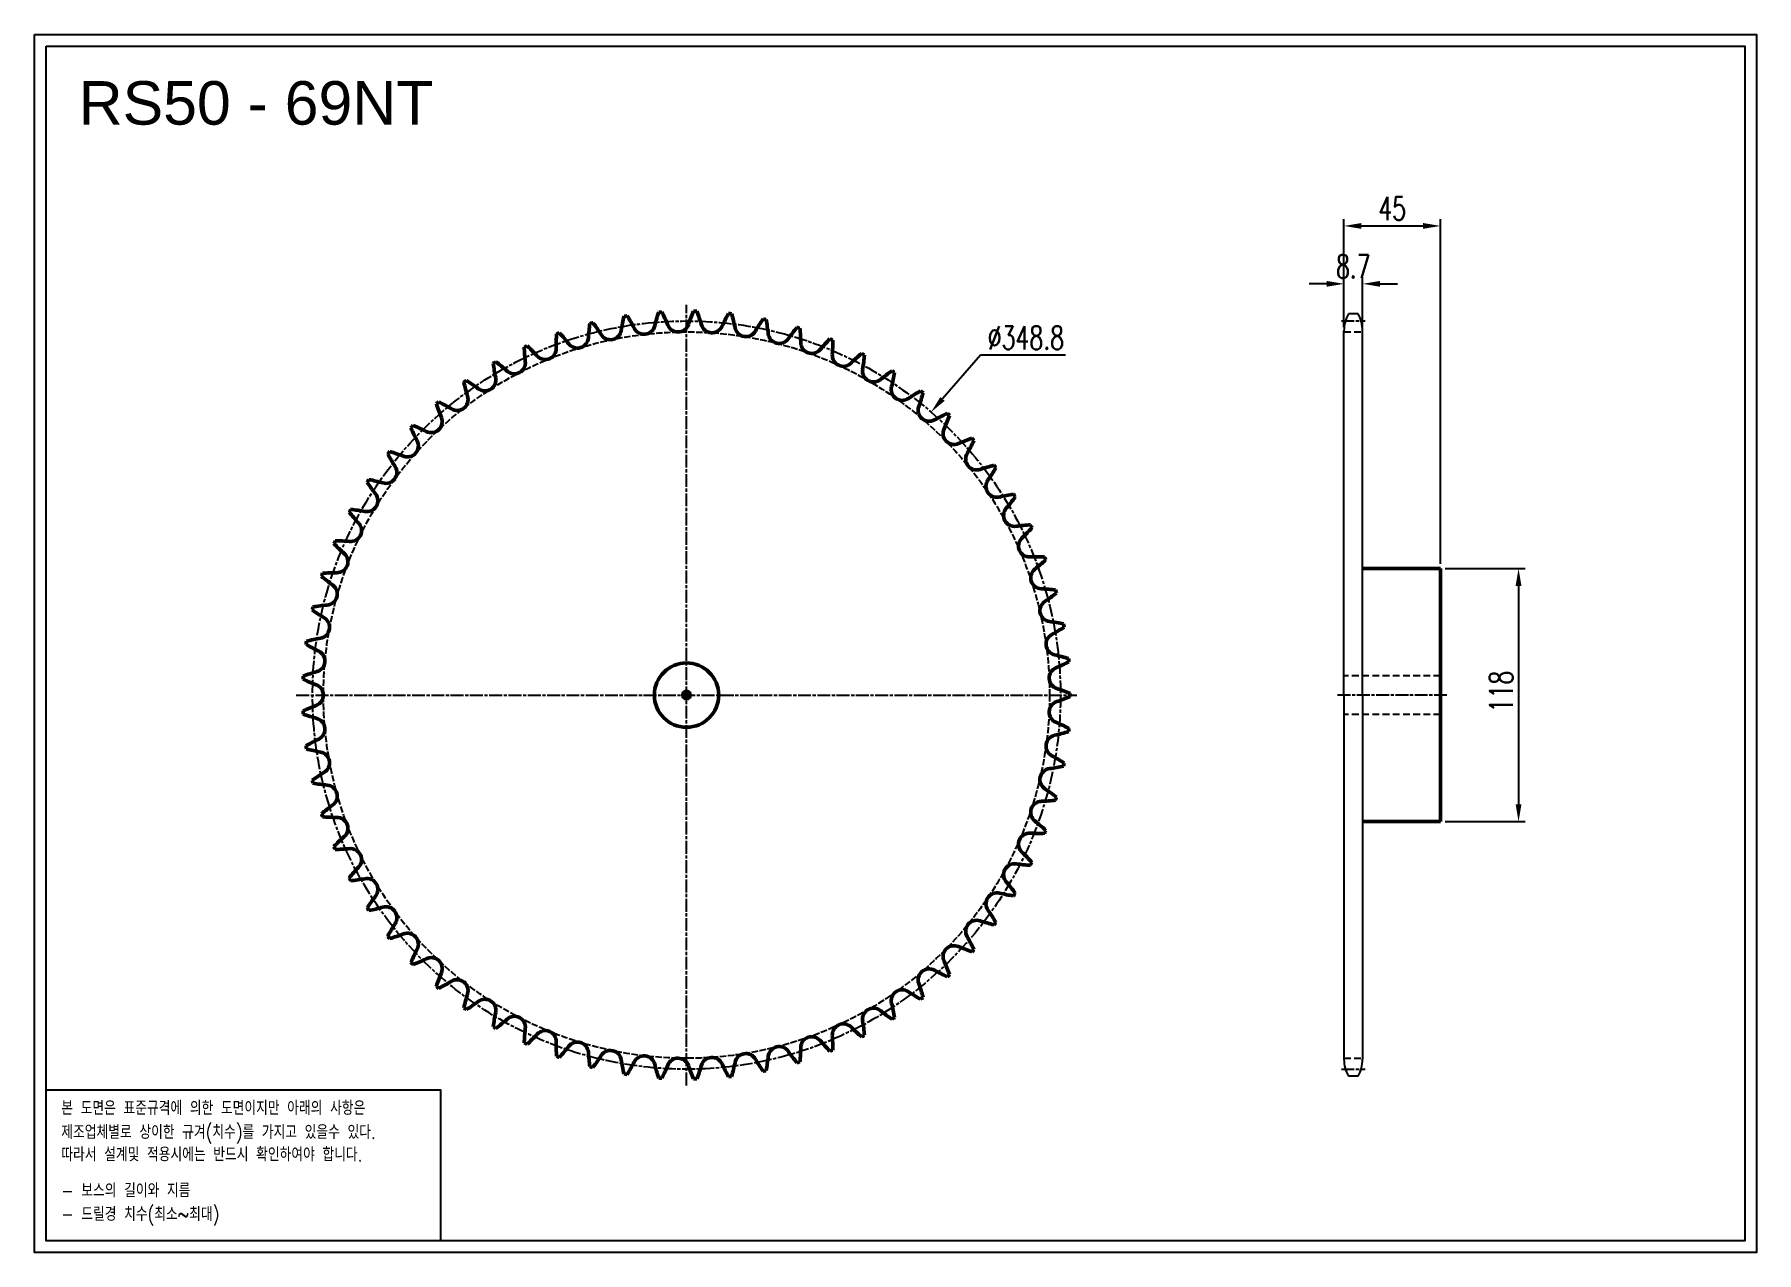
# Model space of a CAD drawing. Header units: millimetres. Extents: x 10007 to 10810, y 3050 to 3618.
import ezdxf

# ---------------------------------------------------------------- set-up
doc = ezdxf.new("R2010")
doc.units = ezdxf.units.MM
for name, pattern in [('AM_ISO02W050', [7.5, 6, -1.5]), ('AM_ISO02W050x2', [3.75, 3, -0.75]), ('AM_ISO08W050', [18, 12, -1.5, 3, -1.5]), ('AM_ISO08W050x2', [9, 6, -0.75, 1.5, -0.75]), ('HIDDEN', [9.525, 6.35, -3.175])]:
    doc.linetypes.add(name, pattern=pattern)
doc.layers.add('13', color=7, linetype='Continuous', lineweight=50, plot=False)
for name, color, linetype, lineweight in [('20', 7, 'Continuous', 50), ('21', 6, 'AM_ISO02W050', 25), ('22', 30, 'AM_ISO08W050', 25), ('23', 40, 'AM_ISO08W050', 25), ('VIS', 7, 'Continuous', 50)]:
    doc.layers.add(name, color=color, linetype=linetype, lineweight=lineweight)
doc.layers.add('HL', color=2, linetype='HIDDEN')
doc.layers.add('S-DIM', color=7, linetype='Continuous')
doc.styles.add('HAN', font='ROMANS.shx', dxfattribs={"width": 0.7, "bigfont": 'whgtxt.shx'})
doc.styles.add('HSG', font='SIMPLEX.shx', dxfattribs={"width": 0.7, "bigfont": 'HSG.shx'})
doc.styles.get("Standard").update_dxf_attribs({"font": 'arial.ttf'})
doc.dimstyles.new('APP23', dxfattribs={"dimscale": 4.5, "dimtxt": 2.4, "dimasz": 1.8, "dimexe": 0.7, "dimexo": 0.5, "dimgap": 0.6, "dimtad": 1, "dimtoh": 1, "dimdec": 1, "dimrnd": 0.01, "dimzin": 9, "dimdsep": 46, "dimtxsty": 'HSG', "dimcen": 0, "dimclrd": 1, "dimclre": 1, "dimclrt": 256, "dimazin": 2, "dimtp": 1, "dimtm": 1, "dimtfac": 0.5, "dimtdec": 1, "dimtix": 1, "dimtofl": 0, "dimtmove": 0, "dimatfit": 3, "dimfxl": 0, "dimtvp": 1, "dimtolj": 2, "dimlwd": -1, "dimlwe": -1, "dimarcsym": 0})

# ---------------------------------------------------------------- blocks, each defined once
blk = doc.blocks.new('*D1')
at = {"layer": 'Defpoints', "color": 0, "transparency": 16777216}
for p in [(10425.56, 3442.14), (10197.42, 3178.31)]:
    blk.add_point(p, dxfattribs=at)
at = {"layer": 'S-DIM', "color": 1, "transparency": 16777216}
for p, q in [((10448.52, 3468.68), (10430.86, 3448.26)), ((10488.3, 3468.68), (10448.52, 3468.68))]:
    blk.add_line(p, q, dxfattribs=at)
blk.add_solid([(10429.84, 3449.15), (10431.88, 3447.38), (10425.56, 3442.14)], dxfattribs=at)
at = {"layer": 'S-DIM', "transparency": 16777216, "insert": (10469.76, 3476.78), "char_height": 10.8, "attachment_point": 5, "style": 'HSG'}
blk.add_mtext('\\A2;∅348.8', dxfattribs=at)
blk = doc.blocks.new('*D2')
at = {"layer": 'Defpoints', "color": 0, "transparency": 16777216}
for p in [(10626.79, 3501.93), (10618.09, 3479.53), (10626.79, 3479.53)]:
    blk.add_point(p, dxfattribs=at)
at = {"layer": 'S-DIM', "color": 1, "transparency": 16777216}
for p, q in [((10609.99, 3501.93), (10601.89, 3501.93)), ((10618.09, 3481.78), (10618.09, 3505.08)), ((10626.79, 3481.78), (10626.79, 3505.08)), ((10634.89, 3501.93), (10642.99, 3501.93))]:
    blk.add_line(p, q, dxfattribs=at)
for points in [[(10609.99, 3503.28), (10609.99, 3500.58), (10618.09, 3501.93)], [(10634.89, 3503.28), (10634.89, 3500.58), (10626.79, 3501.93)]]:
    blk.add_solid(points, dxfattribs=at)
at = {"layer": 'S-DIM', "transparency": 16777216, "insert": (10622.44, 3510.03), "char_height": 10.8, "attachment_point": 5, "style": 'HSG'}
blk.add_mtext('\\A2;8.7', dxfattribs=at)
blk = doc.blocks.new('*D3')
at = {"layer": 'Defpoints', "color": 0, "transparency": 16777216}
for p in [(10663.09, 3528.93), (10618.09, 3479.53), (10663.09, 3369.22)]:
    blk.add_point(p, dxfattribs=at)
at = {"layer": 'S-DIM', "color": 1, "transparency": 16777216}
for p, q in [((10618.09, 3481.78), (10618.09, 3532.08)), ((10626.19, 3528.93), (10654.99, 3528.93)), ((10663.09, 3371.47), (10663.09, 3532.08))]:
    blk.add_line(p, q, dxfattribs=at)
for points in [[(10626.19, 3530.28), (10626.19, 3527.58), (10618.09, 3528.93)], [(10654.99, 3530.28), (10654.99, 3527.58), (10663.09, 3528.93)]]:
    blk.add_solid(points, dxfattribs=at)
at = {"layer": 'S-DIM', "transparency": 16777216, "insert": (10640.59, 3537.03), "char_height": 10.8, "attachment_point": 5, "style": 'HSG'}
blk.add_mtext('\\A2;45', dxfattribs=at)
blk = doc.blocks.new('*D4')
at = {"layer": 'Defpoints', "color": 0, "transparency": 16777216}
for p in [(10663.09, 3369.22), (10663.09, 3251.22), (10699.5, 3251.22)]:
    blk.add_point(p, dxfattribs=at)
at = {"layer": 'S-DIM', "color": 1, "transparency": 16777216}
for p, q in [((10665.34, 3369.22), (10702.65, 3369.22)), ((10699.5, 3361.12), (10699.5, 3259.32)), ((10665.34, 3251.22), (10702.65, 3251.22))]:
    blk.add_line(p, q, dxfattribs=at)
for points in [[(10698.15, 3361.12), (10700.85, 3361.12), (10699.5, 3369.22)], [(10698.15, 3259.32), (10700.85, 3259.32), (10699.5, 3251.22)]]:
    blk.add_solid(points, dxfattribs=at)
at = {"layer": 'S-DIM', "transparency": 16777216, "insert": (10691.4, 3311.9), "char_height": 10.8, "attachment_point": 5, "rotation": 90, "style": 'HSG'}
blk.add_mtext('\\A2;118', dxfattribs=at)

msp = doc.modelspace()

# ---------------------------------------------------------------- linework, layer by layer
for p, q in [((10624.67, 3487.93), (10620.22, 3487.93)), ((10618.09, 3310.22), (10618.09, 3479.99)), ((10626.79, 3310.22), (10626.79, 3479.99)), ((10618.09, 3310.22), (10618.09, 3140.46)), ((10626.79, 3310.22), (10626.79, 3140.46)), ((10624.67, 3132.52), (10620.22, 3132.52))]:
    msp.add_line(p, q)
for points in [[(10007.41, 3618.19), (10810.5, 3618.19), (10810.5, 3050.35), (10007.41, 3050.35)], [(10012.82, 3612.78), (10805.09, 3612.78), (10805.09, 3055.76), (10012.82, 3055.76)]]:
    msp.add_lwpolyline(points, close=True)
at = {"color": 6}
msp.add_lwpolyline([(10012.82, 3126.25), (10196.82, 3126.25), (10196.82, 3055.76), (10012.82, 3055.76)], close=True, dxfattribs=at)
for centre, start, end in [((10633.97, 3479.99), 150, 180), ((10610.92, 3479.99), 0, 30), ((10633.97, 3140.46), 180, 210), ((10610.92, 3140.46), 330, 0)]:
    msp.add_arc(centre, 15.87, start, end)
at = {"layer": '13', "color": 4}
for p, q in [((10309.74, 3308.47), (10313.24, 3311.97)), ((10309.74, 3311.97), (10313.24, 3308.47))]:
    msp.add_line(p, q, dxfattribs=at)
msp.add_circle((10311.49, 3310.22), 1.75, dxfattribs=at)
at = {"layer": '20'}
msp.add_circle((10311.49, 3310.22), 15, dxfattribs=at)
for centre, radius, start, end in [((10366.58, 3466.81), 86.56, 166.6411, 171.08696), ((10311.49, 3310.22), 178.98, 98.89504, 99.36583), ((10210.1, 3441.66), 86.56, 27.17391, 31.61977), ((10380.59, 3461.16), 86.56, 161.42371, 165.86957), ((10311.49, 3310.22), 178.98, 93.67765, 94.14844), ((10222.47, 3450.34), 86.56, 21.95652, 26.40238), ((10394.03, 3454.25), 86.56, 156.20632, 160.65217), ((10311.49, 3310.22), 178.98, 88.46026, 88.93104), ((10235.58, 3457.85), 86.56, 16.73913, 21.18499), ((10406.79, 3446.14), 86.56, 150.98893, 155.43478), ((10311.49, 3310.22), 178.98, 83.24287, 83.71365), ((10249.32, 3464.14), 86.56, 11.52174, 15.96759), ((10418.75, 3436.91), 86.56, 145.77154, 150.21739), ((10311.49, 3310.22), 178.98, 78.02548, 78.49626), ((10337.31, 3474.2), 86.56, 177.07588, 181.52174), ((10311.49, 3310.22), 178.98, 109.32983, 109.80061), ((10187.97, 3421.13), 86.56, 37.6087, 42.05455), ((10352.12, 3471.18), 86.56, 171.85849, 176.30435), ((10311.49, 3310.22), 178.98, 104.11243, 104.58322), ((10198.57, 3431.9), 86.56, 32.3913, 36.83716), ((10276, 3481.02), 5.13, 212.3913, 351.08696), ((10291.67, 3483.54), 5.13, 207.17391, 345.86957), ((10307.52, 3484.62), 5.13, 201.95652, 340.65217), ((10323.39, 3484.26), 5.13, 196.73913, 335.43478), ((10339.17, 3482.46), 5.13, 191.52174, 330.21739), ((10263.58, 3469.16), 86.56, 6.30435, 10.7502), ((10354.72, 3479.23), 5.13, 186.30435, 325), ((10429.83, 3426.63), 86.56, 140.55414, 145), ((10311.49, 3310.22), 178.98, 72.80809, 73.27887), ((10278.23, 3472.86), 86.56, 1.08696, 5.53281), ((10311.49, 3310.22), 178.98, 114.54722, 115.018), ((10322.29, 3475.87), 86.56, 182.29328, 186.73913), ((10178.4, 3409.44), 86.56, 42.82609, 47.27194), ((10245.65, 3471.77), 5.13, 222.82609, 1.52174), ((10260.61, 3477.09), 5.13, 217.6087, 356.30435), ((10369.91, 3474.6), 5.13, 181.08696, 319.78261), ((10439.92, 3415.39), 86.56, 135.33675, 139.78261), ((10311.49, 3310.22), 178.98, 67.5907, 68.06148), ((10293.16, 3475.21), 86.56, 355.86957, 0.31542), ((10448.96, 3403.28), 86.56, 130.11936, 134.56522), ((10311.49, 3310.22), 178.98, 62.3733, 62.84409), ((10311.49, 3310.22), 178.98, 119.76461, 120.23539), ((10307.18, 3476.17), 86.56, 187.51067, 191.95652), ((10169.93, 3396.92), 86.56, 48.04348, 52.48933), ((10231.23, 3465.11), 5.13, 228.04348, 6.73913), ((10384.61, 3468.6), 5.13, 175.86957, 314.56522), ((10398.71, 3461.3), 5.13, 170.65217, 309.34783), ((10308.23, 3476.19), 86.56, 350.65217, 355.09803), ((10456.85, 3390.39), 86.56, 124.90197, 129.34783), ((10311.49, 3310.22), 178.98, 57.15591, 57.6267), ((10311.49, 3310.22), 178.98, 124.982, 125.45278), ((10292.11, 3475.09), 86.56, 192.72806, 197.17391), ((10162.63, 3383.69), 86.56, 53.26087, 57.70672), ((10217.48, 3457.17), 5.13, 233.26087, 11.95652), ((10412.09, 3452.74), 5.13, 165.43478, 304.13043), ((10323.34, 3475.8), 86.56, 345.43478, 349.88064), ((10311.49, 3310.22), 178.98, 130.19939, 130.67017), ((10277.2, 3472.64), 86.56, 197.94545, 202.3913), ((10156.57, 3369.85), 86.56, 58.47826, 62.92412), ((10204.51, 3448.01), 5.13, 238.47826, 17.17391), ((10463.53, 3376.84), 86.56, 119.68458, 124.13043), ((10338.35, 3474.04), 86.56, 340.21739, 344.66325), ((10311.49, 3310.22), 178.98, 51.93852, 52.4093), ((10192.42, 3437.71), 5.13, 243.69565, 22.3913), ((10424.63, 3443), 5.13, 160.21739, 298.91304), ((10468.96, 3362.74), 86.56, 114.46719, 118.91304), ((10353.13, 3470.91), 86.56, 335, 339.44586), ((10311.49, 3310.22), 178.98, 46.72113, 47.19191), ((10311.49, 3310.22), 178.98, 135.41678, 135.88757), ((10262.57, 3468.85), 86.56, 203.16284, 207.6087), ((10151.79, 3355.52), 86.56, 63.69565, 68.14151), ((10436.24, 3432.16), 5.13, 155, 293.69565), ((10473.09, 3348.2), 86.56, 109.2498, 113.69565), ((10311.49, 3310.22), 178.98, 41.50374, 41.97452), ((10311.49, 3310.22), 178.98, 140.63417, 141.10496), ((10248.35, 3463.75), 86.56, 208.38023, 212.82609), ((10148.33, 3340.81), 86.56, 68.91304, 73.3589), ((10181.32, 3426.36), 5.13, 248.91304, 27.6087), ((10446.81, 3420.31), 5.13, 149.78261, 288.47826), ((10367.57, 3466.46), 86.56, 329.78261, 334.22846), ((10171.3, 3414.04), 5.13, 254.13043, 32.82609), ((10475.87, 3333.35), 86.56, 104.03241, 108.47826), ((10381.55, 3460.71), 86.56, 324.56522, 329.01107), ((10311.49, 3310.22), 178.98, 36.28635, 36.75713), ((10311.49, 3310.22), 178.98, 145.85156, 146.32235), ((10234.65, 3457.37), 86.56, 213.59762, 218.04348), ((10146.22, 3325.84), 86.56, 74.13043, 78.57629), ((10456.26, 3407.55), 5.13, 144.56522, 283.26087), ((10162.44, 3400.86), 5.13, 259.34783, 38.04348), ((10477.29, 3318.3), 86.56, 98.81501, 103.26087), ((10464.51, 3393.98), 5.13, 139.34783, 278.04348), ((10394.94, 3453.72), 86.56, 319.34783, 323.79368), ((10311.49, 3310.22), 178.98, 31.06896, 31.53974), ((10311.49, 3310.22), 178.98, 151.06896, 151.53974), ((10221.59, 3449.77), 86.56, 218.81501, 223.26087), ((10154.81, 3386.93), 5.13, 264.56522, 43.26087), ((10145.49, 3310.75), 86.56, 79.34783, 83.79368), ((10477.34, 3303.19), 86.56, 93.59762, 98.04348), ((10311.49, 3310.22), 178.98, 25.85156, 26.32235), ((10311.49, 3310.22), 178.98, 156.28635, 156.75713), ((10146.13, 3295.65), 86.56, 84.56522, 89.01107), ((10471.49, 3379.72), 5.13, 134.13043, 272.82609), ((10407.65, 3445.54), 86.56, 314.13043, 318.57629), ((10209.27, 3441.02), 86.56, 224.03241, 228.47826), ((10148.49, 3372.37), 5.13, 269.78261, 48.47826), ((10476.01, 3288.14), 86.56, 88.38023, 92.82609), ((10419.55, 3436.23), 86.56, 308.91304, 313.3589), ((10311.49, 3310.22), 178.98, 20.63417, 21.10496), ((10311.49, 3310.22), 178.98, 161.50374, 161.97452), ((10197.8, 3431.18), 86.56, 229.2498, 233.69565), ((10148.14, 3280.68), 86.56, 89.78261, 94.22846), ((10477.15, 3364.89), 5.13, 128.91304, 267.6087), ((10143.51, 3357.29), 5.13, 275, 53.69565), ((10473.32, 3273.27), 86.56, 83.16284, 87.6087), ((10430.56, 3425.88), 86.56, 303.69565, 308.14151), ((10311.49, 3310.22), 178.98, 15.41678, 15.88757), ((10311.49, 3310.22), 178.98, 166.72113, 167.19191), ((10187.27, 3420.34), 86.56, 234.46719, 238.91304), ((10151.5, 3265.94), 86.56, 95, 99.44586), ((10481.43, 3349.59), 5.13, 123.69565, 262.3913), ((10139.93, 3341.82), 5.13, 280.21739, 58.91304), ((10469.29, 3258.71), 86.56, 77.94545, 82.3913), ((10440.59, 3414.58), 86.56, 298.47826, 302.92412), ((10311.49, 3310.22), 178.98, 10.19939, 10.67017), ((10311.49, 3310.22), 178.98, 171.93852, 172.4093), ((10177.77, 3408.59), 86.56, 239.68458, 244.13043), ((10156.19, 3251.58), 86.56, 100.21739, 104.66325), ((10484.31, 3333.98), 5.13, 118.47826, 257.17391), ((10137.77, 3326.09), 5.13, 285.43478, 64.13043), ((10463.95, 3244.57), 86.56, 72.72806, 77.17391), ((10449.54, 3402.4), 86.56, 293.26087, 297.70672), ((10311.49, 3310.22), 178.98, 4.982, 5.45278), ((10311.49, 3310.22), 178.98, 177.15591, 177.6267), ((10169.38, 3396.03), 86.56, 244.90197, 249.34783), ((10162.17, 3237.7), 86.56, 105.43478, 109.88064), ((10485.75, 3318.16), 5.13, 113.26087, 251.95652), ((10137.04, 3310.22), 5.13, 290.65217, 69.34783), ((10457.35, 3230.98), 86.56, 67.51067, 71.95652), ((10457.35, 3389.47), 86.56, 288.04348, 292.48933), ((10311.49, 3310.22), 178.98, 359.76461, 0.23539), ((10169.38, 3224.42), 86.56, 110.65217, 115.09803), ((10311.49, 3310.22), 178.98, 182.3733, 182.84409), ((10162.17, 3382.75), 86.56, 250.11936, 254.56522), ((10485.75, 3302.28), 5.13, 108.04348, 246.73913), ((10137.77, 3294.36), 5.13, 295.86957, 74.56522), ((10463.95, 3375.88), 86.56, 282.82609, 287.27194), ((10449.54, 3218.04), 86.56, 62.29328, 66.73913), ((10311.49, 3310.22), 178.98, 354.54722, 355.018), ((10177.77, 3211.86), 86.56, 115.86957, 120.31542), ((10311.49, 3310.22), 178.98, 187.5907, 188.06148), ((10156.19, 3368.87), 86.56, 255.33675, 259.78261), ((10484.31, 3286.47), 5.13, 102.82609, 241.52174), ((10139.93, 3278.63), 5.13, 301.08696, 79.78261), ((10469.29, 3361.74), 86.56, 277.6087, 282.05455), ((10440.59, 3205.87), 86.56, 57.07588, 61.52174), ((10311.49, 3310.22), 178.98, 349.32983, 349.80061), ((10187.27, 3200.1), 86.56, 121.08696, 125.53281), ((10311.49, 3310.22), 178.98, 192.80809, 193.27887), ((10151.5, 3354.5), 86.56, 260.55414, 265), ((10481.43, 3270.85), 5.13, 97.6087, 236.30435), ((10143.51, 3263.16), 5.13, 306.30435, 85), ((10477.15, 3255.56), 5.13, 92.3913, 231.08696), ((10473.32, 3347.18), 86.56, 272.3913, 276.83716), ((10430.56, 3194.56), 86.56, 51.85849, 56.30435), ((10311.49, 3310.22), 178.98, 344.11243, 344.58322), ((10197.8, 3189.26), 86.56, 126.30435, 130.7502), ((10311.49, 3310.22), 178.98, 198.02548, 198.49626), ((10148.14, 3339.77), 86.56, 265.77154, 270.21739), ((10148.49, 3248.08), 5.13, 311.52174, 90.21739), ((10471.49, 3240.72), 5.13, 87.17391, 225.86957), ((10476.01, 3332.31), 86.56, 267.17391, 271.61977), ((10419.55, 3184.22), 86.56, 46.6411, 51.08696), ((10311.49, 3310.22), 178.98, 338.89504, 339.36583), ((10209.27, 3179.43), 86.56, 131.52174, 135.96759), ((10311.49, 3310.22), 178.98, 203.24287, 203.71365), ((10146.13, 3324.8), 86.56, 270.98893, 275.43478), ((10154.81, 3233.51), 5.13, 316.73913, 95.43478), ((10407.65, 3174.91), 86.56, 41.42371, 45.86957), ((10221.59, 3170.67), 86.56, 136.73913, 141.18499), ((10464.51, 3226.46), 5.13, 81.95652, 220.65217), ((10477.34, 3317.25), 86.56, 261.95652, 266.40238), ((10311.49, 3310.22), 178.98, 333.67765, 334.14844), ((10311.49, 3310.22), 178.98, 208.46026, 208.93104), ((10145.49, 3309.7), 86.56, 276.20632, 280.65217), ((10162.44, 3219.58), 5.13, 321.95652, 100.65217), ((10394.94, 3166.73), 86.56, 36.20632, 40.65217), ((10234.65, 3163.08), 86.56, 141.95652, 146.40238), ((10456.26, 3212.89), 5.13, 76.73913, 215.43478), ((10477.29, 3302.14), 86.56, 256.73913, 261.18499), ((10311.49, 3310.22), 178.98, 328.46026, 328.93104), ((10311.49, 3310.22), 178.98, 213.67765, 214.14844), ((10146.22, 3294.61), 86.56, 281.42371, 285.86957), ((10171.3, 3206.41), 5.13, 327.17391, 105.86957), ((10446.81, 3200.13), 5.13, 71.52174, 210.21739), ((10475.87, 3287.1), 86.56, 251.52174, 255.96759), ((10381.55, 3159.73), 86.56, 30.98893, 35.43478), ((10248.35, 3156.7), 86.56, 147.17391, 151.61977), ((10311.49, 3310.22), 178.98, 218.89504, 219.36583), ((10148.33, 3279.64), 86.56, 286.6411, 291.08696), ((10181.32, 3194.09), 5.13, 332.3913, 111.08696), ((10367.57, 3153.99), 86.56, 25.77154, 30.21739), ((10311.49, 3310.22), 178.98, 323.24287, 323.71365), ((10262.57, 3151.59), 86.56, 152.3913, 156.83716), ((10436.24, 3188.28), 5.13, 66.30435, 205), ((10473.09, 3272.25), 86.56, 246.30435, 250.7502), ((10311.49, 3310.22), 178.98, 318.02548, 318.49626), ((10311.49, 3310.22), 178.98, 224.11243, 224.58322), ((10151.79, 3264.93), 86.56, 291.85849, 296.30435), ((10192.42, 3182.73), 5.13, 337.6087, 116.30435), ((10277.2, 3147.8), 86.56, 157.6087, 162.05455), ((10424.63, 3177.45), 5.13, 61.08696, 199.78261), ((10468.96, 3257.71), 86.56, 241.08696, 245.53281), ((10353.13, 3149.53), 86.56, 20.55414, 25), ((10311.49, 3310.22), 178.98, 229.32983, 229.80061), ((10156.57, 3250.6), 86.56, 297.07588, 301.52174), ((10204.51, 3172.43), 5.13, 342.82609, 121.52174), ((10412.09, 3167.71), 5.13, 55.86957, 194.56522), ((10338.35, 3146.41), 86.56, 15.33675, 19.78261), ((10311.49, 3310.22), 178.98, 312.80809, 313.27887), ((10292.11, 3145.36), 86.56, 162.82609, 167.27194), ((10311.49, 3310.22), 178.98, 234.54722, 235.018), ((10162.63, 3236.76), 86.56, 302.29328, 306.73913), ((10217.48, 3163.28), 5.13, 348.04348, 126.73913), ((10398.71, 3159.15), 5.13, 50.65217, 189.34783), ((10323.34, 3144.65), 86.56, 10.11936, 14.56522), ((10463.53, 3243.61), 86.56, 235.86957, 240.31542), ((10311.49, 3310.22), 178.98, 307.5907, 308.06148), ((10307.18, 3144.28), 86.56, 168.04348, 172.48933), ((10169.93, 3223.52), 86.56, 307.51067, 311.95652), ((10231.23, 3155.34), 5.13, 353.26087, 131.95652), ((10384.61, 3151.84), 5.13, 45.43478, 184.13043), ((10308.23, 3144.26), 86.56, 4.90197, 9.34783), ((10456.85, 3230.06), 86.56, 230.65217, 235.09803), ((10311.49, 3310.22), 178.98, 302.3733, 302.84409), ((10311.49, 3310.22), 178.98, 239.76461, 240.23539), ((10322.29, 3144.58), 86.56, 173.26087, 177.70672), ((10178.4, 3211.01), 86.56, 312.72806, 317.17391), ((10245.65, 3148.68), 5.13, 358.47826, 137.17391), ((10337.31, 3146.24), 86.56, 178.47826, 182.92412), ((10260.61, 3143.36), 5.13, 3.69565, 142.3913), ((10369.91, 3145.85), 5.13, 40.21739, 178.91304), ((10439.92, 3205.06), 86.56, 220.21739, 224.66325), ((10293.16, 3145.24), 86.56, 359.68458, 4.13043), ((10448.96, 3217.17), 86.56, 225.43478, 229.88064), ((10311.49, 3310.22), 178.98, 297.15591, 297.6267), ((10311.49, 3310.22), 178.98, 244.982, 245.45278), ((10311.49, 3310.22), 178.98, 250.19939, 250.67017), ((10187.97, 3199.32), 86.56, 317.94545, 322.3913), ((10352.12, 3149.27), 86.56, 183.69565, 188.14151), ((10198.57, 3188.55), 86.56, 323.16284, 327.6087), ((10276, 3139.43), 5.13, 8.91304, 147.6087), ((10366.58, 3153.63), 86.56, 188.91304, 193.3589), ((10291.67, 3136.91), 5.13, 14.13043, 152.82609), ((10307.52, 3135.82), 5.13, 19.34783, 158.04348), ((10323.39, 3136.19), 5.13, 24.56522, 163.26087), ((10339.17, 3137.99), 5.13, 29.78261, 168.47826), ((10418.75, 3183.53), 86.56, 209.78261, 214.22846), ((10263.58, 3151.29), 86.56, 349.2498, 353.69565), ((10354.72, 3141.22), 5.13, 35, 173.69565), ((10429.83, 3193.81), 86.56, 215, 219.44586), ((10278.23, 3147.59), 86.56, 354.46719, 358.91304), ((10311.49, 3310.22), 178.98, 291.93852, 292.4093), ((10311.49, 3310.22), 178.98, 255.41678, 255.88757), ((10311.49, 3310.22), 178.98, 260.63417, 261.10496), ((10210.1, 3178.78), 86.56, 328.38023, 332.82609), ((10380.59, 3159.29), 86.56, 194.13043, 198.57629), ((10222.47, 3170.11), 86.56, 333.59762, 338.04348), ((10394.03, 3166.2), 86.56, 199.34783, 203.79368), ((10235.58, 3162.59), 86.56, 338.81501, 343.26087), ((10406.79, 3174.3), 86.56, 204.56522, 209.01107), ((10311.49, 3310.22), 178.98, 276.28635, 276.75713), ((10249.32, 3156.3), 86.56, 344.03241, 348.47826), ((10311.49, 3310.22), 178.98, 281.50374, 281.97452), ((10311.49, 3310.22), 178.98, 286.72113, 287.19191), ((10311.49, 3310.22), 178.98, 265.85156, 266.32235), ((10311.49, 3310.22), 178.98, 271.06896, 271.53974)]:
    msp.add_arc(centre, radius, start, end, dxfattribs=at)
at = {"layer": '21', "linetype": 'AM_ISO02W050x2'}
msp.add_circle((10311.49, 3310.22), 169.31, dxfattribs=at)
at = {"layer": '22', "linetype": 'AM_ISO08W050x2'}
for p, q in [((10616.92, 3484.62), (10627.97, 3484.62)), ((10666.12, 3310.22), (10615.07, 3310.22)), ((10616.92, 3135.83), (10627.97, 3135.83))]:
    msp.add_line(p, q, dxfattribs=at)
msp.add_circle((10311.49, 3310.22), 174.39, dxfattribs=at)
at = {"layer": '23', "linetype": 'AM_ISO08W050x2'}
for p, q in [((10311.49, 3128.25), (10311.49, 3492.2)), ((10129.51, 3310.22), (10493.46, 3310.22))]:
    msp.add_line(p, q, dxfattribs=at)
at = {"layer": 'HL', "ltscale": 0.5}
for p, q in [((10618.09, 3479.53), (10626.79, 3479.53)), ((10663.09, 3319.22), (10618.09, 3319.22)), ((10663.09, 3301.22), (10618.09, 3301.22)), ((10618.09, 3140.91), (10626.79, 3140.91))]:
    msp.add_line(p, q, dxfattribs=at)
at = {"layer": 'VIS'}
for p, q in [((10663.09, 3369.22), (10626.79, 3369.22)), ((10663.09, 3369.22), (10663.09, 3251.22)), ((10663.09, 3251.22), (10626.79, 3251.22))]:
    msp.add_line(p, q, dxfattribs=at)

# ---------------------------------------------------------------- texts
msp.add_text('RS50 - 69NT', height=20.28).set_placement((10028.09, 3576.14))
at = {"color": 6, "style": 'HAN', "width": 0.8}
for s, p in [('본 도면은 표준규격에 의한 도면이지만 아래의 사항은', (10019.93, 3114.5)), ('제조업체별로 상이한 규겨(치수)를 가지고 있을수 있다.', (10019.93, 3103.29)), ('따라서 설계및 적용시에는 반드시 확인하여야 합니다.', (10019.93, 3092.87)), ('- 보스의 길이와 지름', (10019.93, 3076.1)), ('- 드릴경 치수(최소~최대)', (10019.93, 3065.08))]:
    msp.add_text(s, height=6.4696, dxfattribs=at).set_placement(p)

# ---------------------------------------------------------------- dimensions: what is measured, and where the dimension line sits
at = {"layer": 'S-DIM'}
dim = msp.add_linear_dim(base=(10663.09, 3528.93), p1=(10618.09, 3479.53), p2=(10663.09, 3369.22), dimstyle='APP23', dxfattribs=at)
dim.commit()
dim.dimension.update_dxf_attribs({"geometry": '*D3', "text_midpoint": (10640.59, 3537.03)})
dim = msp.add_linear_dim(base=(10626.79, 3501.93), p1=(10618.09, 3479.53), p2=(10626.79, 3479.53), dimstyle='APP23', dxfattribs=at)
dim.commit()
dim.dimension.update_dxf_attribs({"geometry": '*D2', "text_midpoint": (10622.44, 3501.93), "dimtype": 128})
at = {"layer": 'S-DIM', "color": 3}
dim = msp.add_diameter_dim_2p(p1=(10197.42, 3178.31), p2=(10425.56, 3442.14), dimstyle='APP23', dxfattribs=at)
dim.commit()
dim.dimension.update_dxf_attribs({"geometry": '*D1', "text_midpoint": (10469.76, 3468.68), "dimtype": 131})
at = {"layer": 'S-DIM'}
dim = msp.add_linear_dim(base=(10699.5, 3251.22), p1=(10663.09, 3369.22), p2=(10663.09, 3251.22), angle=90, dimstyle='APP23', dxfattribs=at)
dim.commit()
dim.dimension.update_dxf_attribs({"geometry": '*D4', "text_midpoint": (10699.5, 3311.9), "dimtype": 128})

doc.saveas('drawing.dxf')
